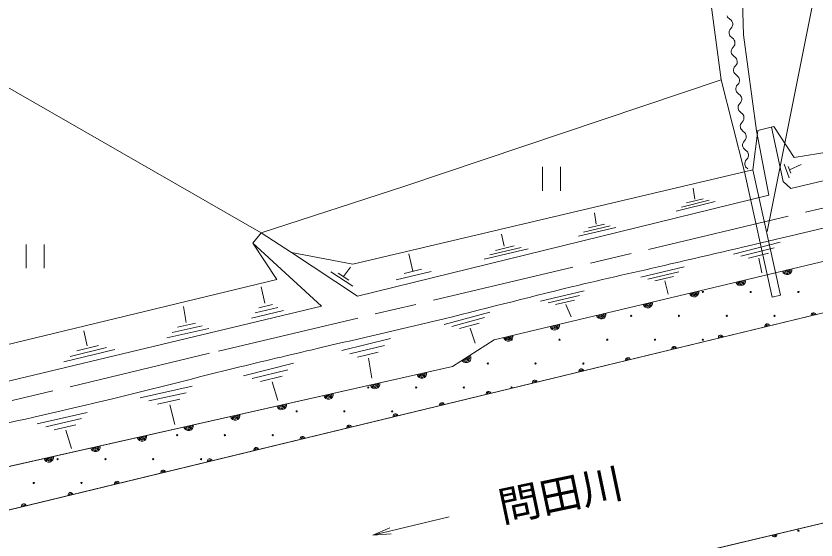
# Model space of a CAD drawing. Units: millimetres, scale not verified. Extents: x 40000 to 680000, y 20000 to 380000.
# Drawn here: x 204516 to 271471, y 265224 to 309112 of the extents above; entities that cross this region are included whole.
import ezdxf
from ezdxf.enums import TextEntityAlignment as Align

# ---------------------------------------------------------------- set-up
doc = ezdxf.new("R2010")
doc.units = ezdxf.units.MM
doc.header["$LTSCALE"] = 1000
doc.linetypes.add('CHAIN', pattern=[18.5, 12, -1.5, 3.5, -1.5])
for name, color, linetype, lineweight in [('M-BGD', 7, 'Continuous', 13), ('M-BMK', 2, 'CHAIN', 13), ('M-STR-HTXT', 7, 'Continuous', 13)]:
    doc.layers.add(name, color=color, linetype=linetype, lineweight=lineweight)
doc.layers.add('M-BGD-HTXT', color=7, linetype='Continuous')
doc.styles.add('ＭＳ ゴシック', font='')
doc.styles.get('ＭＳ ゴシック').set_extended_font_data('MS Gothic')

msp = doc.modelspace()

# ---------------------------------------------------------------- linework, layer by layer
at = {"layer": 'M-BGD'}
for p, q in [((264030, 309113), (264072, 309019)), ((264072, 309019), (264254, 308842)), ((264254, 308842), (264367, 308756)), ((264367, 308756), (264435, 308665)), ((264348, 308059), (264259, 307949)), ((264437, 308169), (264348, 308059)), ((264435, 308665), (264478, 308571)), ((264483, 308274), (264437, 308169)), ((264478, 308571), (264499, 308474)), ((264501, 308375), (264483, 308274)), ((264499, 308474), (264501, 308375)), ((264213, 307844), (264195, 307742)), ((264195, 307742), (264197, 307643)), ((264197, 307643), (264218, 307547)), ((264259, 307949), (264213, 307844)), ((264218, 307547), (264261, 307452)), ((264261, 307452), (264442, 307276)), ((264442, 307276), (264555, 307190)), ((264555, 307190), (264624, 307099)), ((264624, 307099), (264666, 307005)), ((264671, 306707), (264626, 306602)), ((264666, 307005), (264688, 306908)), ((264690, 306809), (264671, 306707)), ((264688, 306908), (264690, 306809)), ((244545, 282001), (346643, 306341)), ((264402, 306277), (264383, 306176)), ((264383, 306176), (264385, 306077)), ((264385, 306077), (264407, 305980)), ((264447, 306382), (264402, 306277)), ((264537, 306492), (264447, 306382)), ((264626, 306602), (264537, 306492)), ((264407, 305980), (264449, 305886)), ((264449, 305886), (264631, 305709)), ((264631, 305709), (264744, 305623)), ((264744, 305623), (264813, 305532)), ((264813, 305532), (264855, 305438)), ((264855, 305438), (264877, 305341)), ((264877, 305341), (264879, 305242)), ((264591, 304711), (264572, 304609)), ((264636, 304815), (264591, 304711)), ((264725, 304926), (264636, 304815)), ((264814, 305036), (264725, 304926)), ((264860, 305140), (264814, 305036)), ((264879, 305242), (264860, 305140)), ((264572, 304609), (264574, 304510)), ((264574, 304510), (264595, 304413)), ((264595, 304413), (264638, 304319)), ((264638, 304319), (264819, 304142)), ((264819, 304142), (264932, 304056)), ((264932, 304056), (265001, 303965)), ((180691, 262126), (352150, 303654)), ((264914, 303359), (264824, 303249)), ((265003, 303469), (264914, 303359)), ((265001, 303965), (265044, 303871)), ((265048, 303574), (265003, 303469)), ((265044, 303871), (265065, 303774)), ((265067, 303675), (265048, 303574)), ((265065, 303774), (265067, 303675)), ((264779, 303144), (264760, 303042)), ((264760, 303042), (264762, 302943)), ((264762, 302943), (264784, 302847)), ((264824, 303249), (264779, 303144)), ((264784, 302847), (264826, 302752)), ((264826, 302752), (265008, 302576)), ((265008, 302576), (265121, 302490)), ((265121, 302490), (265190, 302399)), ((265190, 302399), (265232, 302305)), ((265237, 302007), (265191, 301902)), ((265232, 302305), (265254, 302208)), ((265256, 302109), (265237, 302007)), ((265254, 302208), (265256, 302109)), ((264968, 301577), (264949, 301476)), ((264949, 301476), (264951, 301377)), ((264951, 301377), (264972, 301280)), ((265013, 301682), (264968, 301577)), ((265102, 301792), (265013, 301682)), ((265191, 301902), (265102, 301792)), ((264972, 301280), (265015, 301186)), ((265015, 301186), (265197, 301009)), ((265197, 301009), (265309, 300923)), ((265309, 300923), (265378, 300832)), ((265378, 300832), (265421, 300738)), ((265421, 300738), (265442, 300641)), ((265442, 300641), (265444, 300542)), ((265156, 300011), (265137, 299909)), ((265202, 300115), (265156, 300011)), ((265291, 300226), (265202, 300115)), ((265380, 300336), (265291, 300226)), ((265425, 300440), (265380, 300336)), ((265444, 300542), (265425, 300440)), ((265137, 299909), (265139, 299810)), ((265139, 299810), (265161, 299713)), ((265161, 299713), (265203, 299619)), ((265203, 299619), (265385, 299442)), ((265385, 299442), (265498, 299356)), ((265498, 299356), (265567, 299265)), ((265479, 298659), (265390, 298549)), ((265569, 298769), (265479, 298659)), ((265567, 299265), (265609, 299171)), ((265614, 298874), (265569, 298769)), ((265609, 299171), (265631, 299074)), ((265633, 298975), (265614, 298874)), ((265631, 299074), (265633, 298975)), ((265345, 298444), (265326, 298342)), ((265326, 298342), (265328, 298243)), ((265328, 298243), (265349, 298147)), ((265390, 298549), (265345, 298444)), ((265349, 298147), (265392, 298052)), ((265392, 298052), (265574, 297876)), ((265574, 297876), (265686, 297790)), ((265686, 297790), (265755, 297699)), ((265755, 297699), (265798, 297605)), ((265802, 297307), (265757, 297202)), ((265798, 297605), (265819, 297508)), ((265821, 297409), (265802, 297307)), ((265819, 297508), (265821, 297409)), ((265533, 296877), (265514, 296776)), ((265514, 296776), (265516, 296677)), ((265516, 296677), (265538, 296580)), ((265579, 296982), (265533, 296877)), ((265668, 297092), (265579, 296982)), ((265757, 297202), (265668, 297092)), ((269226, 295559), (268810, 296695)), ((269258, 296234), (270216, 296660)), ((248576, 296465), (248576, 294465)), ((250076, 296465), (250076, 294465)), ((265497, 296065), (267805, 285568)), ((265538, 296580), (265581, 296486)), ((265581, 296486), (265762, 296309)), ((266178, 296226), (268488, 285718)), ((269362, 295950), (269154, 296518)), ((261318, 293777), (261197, 294689)), ((263023, 293575), (259774, 292763)), ((262529, 293687), (260208, 293107)), ((262034, 293799), (260642, 293451)), ((253069, 291674), (252932, 292626)), ((254720, 291409), (251602, 290670)), ((254241, 291541), (252013, 291014)), ((253761, 291674), (252424, 291357)), ((245385, 289834), (245159, 290829)), ((205362, 289985), (205362, 287985)), ((206862, 289985), (206862, 287985)), ((264575, 289168), (268476, 290157)), ((247374, 289600), (243697, 288740)), ((246792, 289726), (244165, 289112)), ((246210, 289852), (244634, 289483)), ((265193, 288998), (267979, 289705)), ((265810, 288829), (267482, 289253)), ((237721, 287729), (237399, 289179)), ((266686, 288834), (266927, 287590)), ((231929, 287281), (232501, 288087)), ((256798, 287225), (260438, 288094)), ((232694, 286481), (230878, 287677)), ((232383, 286982), (231475, 287580)), ((239258, 287715), (236346, 287018)), ((238449, 287903), (236993, 287554)), ((257389, 287073), (259989, 287694)), ((257979, 286921), (259539, 287294)), ((258806, 286923), (259088, 285820)), ((225350, 285048), (225037, 286431)), ((248417, 285227), (252080, 286092)), ((249049, 285088), (251666, 285706)), ((249681, 284949), (251251, 285320)), ((267805, 285568), (268488, 285718)), ((218760, 283447), (218542, 284794)), ((226435, 284702), (224527, 284242)), ((225975, 284956), (224830, 284679)), ((250539, 284960), (250974, 283910)), ((226895, 284449), (224224, 283804)), ((240348, 283272), (244165, 284315)), ((219549, 283395), (218045, 283050)), ((240997, 283109), (243724, 283854)), ((241646, 282946), (243282, 283393)), ((210466, 281492), (210197, 282731)), ((220660, 282951), (217151, 282147)), ((220104, 283173), (217598, 282599)), ((242533, 282962), (242949, 281714)), ((231795, 281085), (235863, 282089)), ((338804, 282499), (236856, 258281)), ((241058, 279752), (244545, 282001)), ((212101, 281346), (209055, 280605)), ((211425, 281507), (209597, 281063)), ((232444, 280807), (235350, 281524)), ((212778, 281184), (208514, 280147)), ((233094, 280530), (234837, 280960)), ((223556, 278978), (227751, 280023)), ((234011, 280464), (234284, 278779)), ((192158, 268741), (241058, 279752)), ((224273, 278741), (227269, 279487)), ((224990, 278503), (226788, 278951)), ((214905, 277142), (219267, 278105)), ((225967, 278469), (226438, 276922)), ((215637, 276872), (218753, 277560)), ((216370, 276602), (218239, 277015)), ((217377, 276536), (217813, 274906)), ((206285, 274946), (210480, 275909)), ((207002, 274703), (209998, 275391)), ((207720, 274460), (209517, 274872)), ((208697, 274412), (209169, 272890)), ((234391, 265642), (240770, 267169)), ((234391, 265642), (235792, 266234)), ((234391, 265642), (235908, 265748))]:
    msp.add_line(p, q, dxfattribs=at)
for points in [[(266178, 296226), (232705, 288322), (227571, 289317), (233089, 285640), (267522, 294100), (266495, 299494), (265395, 307542), (264479, 338480)], [(262648, 338446), (263127, 313299), (262648, 310484), (263526, 303756), (265497, 296065)], [(266178, 296226), (266609, 299515), (267954, 299861), (269648, 297261), (278942, 298760), (283306, 299641), (286349, 306009), (291648, 315474), (304587, 332747)], [(267746, 299808), (268724, 295256), (269372, 294671), (333805, 309978), (355306, 314809), (362653, 315967), (362913, 319401), (365229, 319860), (366347, 316670), (383104, 319732), (384770, 321516), (394411, 322885)], [(192158, 268741), (241058, 279752), (244545, 282001), (346643, 306341), (357424, 309201), (384765, 315050)], [(227571, 289317), (225039, 290964), (189817, 311201)], [(80328, 284361), (81779, 283206), (84579, 281246), (88658, 278567), (93841, 275459), (97731, 273353), (100485, 271984), (105947, 269454), (109565, 267948), (116191, 265430), (120887, 263960), (126684, 262416), (131283, 261367), (136954, 260295), (141844, 259536), (148988, 259023), (158186, 258933), (164594, 259201), (169215, 259871), (180691, 262126), (352150, 303654), (363988, 309110)], [(263526, 303756), (237046, 294856), (225039, 290964), (224347, 290099)], [(142593, 242907), (148694, 242489), (155214, 242333), (161376, 242556), (168118, 243137), (174146, 244007), (180381, 245202), (186141, 246519), (236856, 258281), (338804, 282499), (347698, 283704), (362805, 283756), (380311, 286581)]]:
    msp.add_lwpolyline(points, dxfattribs=at)
msp.add_lwpolyline([(163946, 276456), (162472, 271673), (162747, 270724), (173774, 271853), (190704, 275382), (230086, 284805), (224347, 290099), (226349, 287037), (190070, 278279), (164555, 274150)], close=True, dxfattribs=at)
for centre in [(262000, 286001), (266001, 286000), (270000, 286001), (256000, 284000), (256000, 284000), (260000, 284001), (260000, 284001), (264001, 284001), (264001, 284001), (268000, 284000), (268000, 284000), (246001, 282001), (250001, 282000), (254000, 282001), (258001, 282001), (262000, 282000), (244000, 280001), (244000, 280001), (248001, 280001), (248001, 280001), (252000, 280000), (252000, 280000), (234001, 278000), (238001, 278001), (242000, 278000), (246000, 278000), (228000, 276001), (228000, 276001), (232001, 276001), (232001, 276001), (236000, 276000), (236000, 276000), (218000, 274001), (222001, 274001), (226000, 274000), (208000, 272000), (208000, 272000), (212000, 272001), (212000, 272001), (216001, 272001), (216001, 272001), (220000, 272000), (220000, 272000), (206001, 270001), (210000, 270000), (270000, 266001)]:
    msp.add_circle(centre, 50, dxfattribs=at)
for centre, radius, start, end in [((269055, 287844), 400, 193.40862, 13.40862), ((269055, 287844), 300, 193.40862, 13.40862), ((269055, 287844), 200, 193.40862, 13.40862), ((269055, 287844), 100, 193.40862, 13.40862), ((265164, 286917), 400, 193.40862, 13.40862), ((265164, 286917), 300, 193.40862, 13.40862), ((265164, 286917), 200, 193.40862, 13.40862), ((265164, 286917), 100, 193.40862, 13.40862), ((261273, 285989), 400, 193.40862, 13.40862), ((261273, 285989), 300, 193.40862, 13.40862), ((261273, 285989), 200, 193.40862, 13.40862), ((261273, 285989), 100, 193.40862, 13.40862), ((257383, 285062), 400, 193.40862, 13.40862), ((257383, 285062), 300, 193.40862, 13.40862), ((257383, 285062), 200, 193.40862, 13.40862), ((257383, 285062), 100, 193.40862, 13.40862), ((253492, 284134), 400, 193.40862, 13.40862), ((253492, 284134), 300, 193.40862, 13.40862), ((253492, 284134), 200, 193.40862, 13.40862), ((253492, 284134), 100, 193.40862, 13.40862), ((271270, 284064), 200, 13.61505, 193.61505), ((271270, 284064), 100, 13.61505, 193.61505), ((249601, 283207), 400, 193.40862, 13.40862), ((249601, 283207), 300, 193.40862, 13.40862), ((249601, 283207), 200, 193.40862, 13.40862), ((249601, 283207), 100, 193.40862, 13.40862), ((267382, 283123), 200, 13.61505, 193.61505), ((267382, 283123), 100, 13.61505, 193.61505), ((245710, 282279), 400, 193.40862, 13.40862), ((245710, 282279), 300, 193.40862, 13.40862), ((245710, 282279), 200, 193.40862, 13.40862), ((245710, 282279), 100, 193.40862, 13.40862), ((263495, 282181), 200, 13.61505, 193.61505), ((263495, 282181), 100, 13.61505, 193.61505), ((259607, 281240), 200, 13.61505, 193.61505), ((259607, 281240), 100, 13.61505, 193.61505), ((242190, 280482), 400, 212.82356, 32.82356), ((242190, 280482), 300, 212.82356, 32.82356), ((242190, 280482), 200, 212.82356, 32.82356), ((242190, 280482), 100, 212.82356, 32.82356), ((255719, 280298), 200, 13.61505, 193.61505), ((255719, 280298), 100, 13.61505, 193.61505), ((238470, 279169), 400, 192.69003, 12.69003), ((238470, 279169), 300, 192.69003, 12.69003), ((238470, 279169), 200, 192.69003, 12.69003), ((251832, 279356), 200, 13.61505, 193.61505), ((251832, 279356), 100, 13.61505, 193.61505), ((238470, 279169), 100, 192.69003, 12.69003), ((247944, 278415), 200, 13.61505, 193.61505), ((234567, 278291), 400, 192.69003, 12.69003), ((234567, 278291), 300, 192.69003, 12.69003), ((234567, 278291), 200, 192.69003, 12.69003), ((234567, 278291), 100, 192.69003, 12.69003), ((247944, 278415), 100, 13.61505, 193.61505), ((230665, 277412), 400, 192.69003, 12.69003), ((230665, 277412), 300, 192.69003, 12.69003), ((230665, 277412), 200, 192.69003, 12.69003), ((230665, 277412), 100, 192.69003, 12.69003), ((244057, 277473), 200, 13.61505, 193.61505), ((244057, 277473), 100, 13.61505, 193.61505), ((226763, 276533), 400, 192.69003, 12.69003), ((226763, 276533), 300, 192.69003, 12.69003), ((226763, 276533), 200, 192.69003, 12.69003), ((226763, 276533), 100, 192.69003, 12.69003), ((240169, 276532), 200, 13.61505, 193.61505), ((240169, 276532), 100, 13.61505, 193.61505), ((222860, 275654), 400, 192.69003, 12.69003), ((222860, 275654), 300, 192.69003, 12.69003), ((222860, 275654), 200, 192.69003, 12.69003), ((222860, 275654), 100, 192.69003, 12.69003), ((236282, 275590), 200, 13.61505, 193.61505), ((236282, 275590), 100, 13.61505, 193.61505), ((218958, 274776), 400, 192.69003, 12.69003), ((218958, 274776), 300, 192.69003, 12.69003), ((218958, 274776), 200, 192.69003, 12.69003), ((218958, 274776), 100, 192.69003, 12.69003), ((232394, 274648), 200, 13.61505, 193.61505), ((232394, 274648), 100, 13.61505, 193.61505), ((215056, 273897), 400, 192.69003, 12.69003), ((215056, 273897), 300, 192.69003, 12.69003), ((215056, 273897), 200, 192.69003, 12.69003), ((215056, 273897), 100, 192.69003, 12.69003), ((228506, 273707), 200, 13.61505, 193.61505), ((228506, 273707), 100, 13.61505, 193.61505), ((211154, 273018), 400, 192.69003, 12.69003), ((211154, 273018), 300, 192.69003, 12.69003), ((211154, 273018), 200, 192.69003, 12.69003), ((211154, 273018), 100, 192.69003, 12.69003), ((224619, 272765), 200, 13.61505, 193.61505), ((224619, 272765), 100, 13.61505, 193.61505), ((207251, 272140), 400, 192.69003, 12.69003), ((207251, 272140), 300, 192.69003, 12.69003), ((207251, 272140), 200, 192.69003, 12.69003), ((207251, 272140), 100, 192.69003, 12.69003), ((220731, 271824), 200, 13.61505, 193.61505), ((220731, 271824), 100, 13.61505, 193.61505), ((216844, 270882), 200, 13.61505, 193.61505), ((216844, 270882), 100, 13.61505, 193.61505), ((212956, 269941), 200, 13.61505, 193.61505), ((212956, 269941), 100, 13.61505, 193.61505), ((209068, 268999), 200, 13.61505, 193.61505), ((209068, 268999), 100, 13.61505, 193.61505), ((205181, 268057), 200, 13.61505, 193.61505), ((205181, 268057), 100, 13.61505, 193.61505), ((267999, 265679), 200, 193.36314, 13.36314), ((267999, 265679), 100, 193.36314, 13.36314)]:
    msp.add_arc(centre, radius, start, end, dxfattribs=at)
msp.add_open_spline([(84689, 290457), (85351, 289948), (86006, 289431), (86674, 288931), (87452, 288349), (88230, 287766), (89030, 287214), (90809, 285987), (92640, 284838), (94460, 283674), (95504, 283006), (96545, 282333), (97608, 281697), (98752, 281013), (99908, 280350), (101082, 279721), (102658, 278875), (104271, 278099), (105874, 277305), (106908, 276792), (107940, 276273), (108988, 275788), (110116, 275266), (111246, 274746), (112402, 274290), (113800, 273739), (115223, 273251), (116654, 272793), (118119, 272324), (119601, 271912), (121087, 271515), (122510, 271135), (123944, 270793), (125379, 270457), (126975, 270083), (128574, 269719), (130180, 269389), (131812, 269053), (133446, 268721), (135092, 268461), (136881, 268177), (138680, 267956), (140482, 267772), (142034, 267613), (143590, 267502), (145147, 267413), (147563, 267275), (149981, 267165), (152401, 267143), (153948, 267129), (155497, 267162), (157043, 267233), (158992, 267322), (160939, 267475), (162882, 267652), (165063, 267850), (167236, 268121), (169411, 268371), (171328, 268591), (173242, 268844), (175161, 269060), (176298, 269188), (177448, 269218), (178574, 269419), (178948, 269486), (179309, 269611), (179679, 269698), (184493, 270834), (189352, 271772), (194173, 272873), (194697, 272992), (195217, 273126), (195741, 273245), (197489, 273643), (199248, 273996), (200998, 274387), (204826, 275242), (208653, 276107), (212468, 277022), (216070, 277886), (219650, 278839), (223248, 279717), (225551, 280279), (227859, 280820), (230166, 281364), (233319, 282109), (236481, 282818), (239629, 283580), (243430, 284500), (247208, 285511), (251009, 286425), (253768, 287089), (256540, 287700), (259304, 288342), (261441, 288838), (263578, 289335), (265713, 289839), (271986, 291321), (278247, 292849), (284520, 294331), (291728, 296035), (298946, 297701), (306158, 299389), (315133, 301490), (324104, 303605), (333080, 305701), (338270, 306913), (343466, 308100), (348652, 309325), (350780, 309827), (352901, 310360), (355031, 310852), (355539, 310969), (356047, 311090), (356558, 311191), (359838, 311840), (363150, 312318), (366441, 312908), (369822, 313515), (373198, 314146), (376573, 314785), (378950, 315235), (381328, 315686), (383700, 316163), (384850, 316394), (385990, 316674), (387144, 316881), (388525, 317130), (389917, 317319), (391307, 317510), (391978, 317602), (392649, 317699), (393323, 317760), (394618, 317876), (395918, 317909), (397216, 317979), (399006, 318077), (400795, 318206), (402587, 318261), (404203, 318309), (405821, 318327), (407438, 318300), (408577, 318282), (409714, 318204), (410852, 318161), (412402, 318102), (413955, 318086), (415504, 318001), (417506, 317892), (419507, 317745), (421503, 317552), (423464, 317362), (425423, 317136), (427373, 316853), (429558, 316536), (431734, 316158), (433901, 315735), (436001, 315325), (438105, 314918), (440170, 314357), (441980, 313866), (443740, 313207), (445521, 312621), (447753, 311885), (450003, 311198), (452209, 310385), (454727, 309456), (457215, 308443), (459675, 307370), (461414, 306612), (463105, 305750), (464826, 304954), (468192, 303398), (471604, 301944), (474948, 300342), (479997, 297924), (484933, 295276), (489952, 292796), (496052, 289781), (502184, 286828), (508317, 283879), (512397, 281917), (516488, 279977), (520580, 278039), (524113, 276366), (527654, 274709), (531191, 273043)], degree=3, knots=[0, 0, 0, 0, 1, 1, 1, 2, 2, 2, 3, 3, 3, 4, 4, 4, 5, 5, 5, 6, 6, 6, 7, 7, 7, 8, 8, 8, 9, 9, 9, 10, 10, 10, 11, 11, 11, 12, 12, 12, 13, 13, 13, 14, 14, 14, 15, 15, 15, 16, 16, 16, 17, 17, 17, 18, 18, 18, 19, 19, 19, 20, 20, 20, 21, 21, 21, 22, 22, 22, 23, 23, 23, 24, 24, 24, 25, 25, 25, 26, 26, 26, 27, 27, 27, 28, 28, 28, 29, 29, 29, 30, 30, 30, 31, 31, 31, 32, 32, 32, 33, 33, 33, 34, 34, 34, 35, 35, 35, 36, 36, 36, 37, 37, 37, 38, 38, 38, 39, 39, 39, 40, 40, 40, 41, 41, 41, 42, 42, 42, 43, 43, 43, 44, 44, 44, 45, 45, 45, 46, 46, 46, 47, 47, 47, 48, 48, 48, 49, 49, 49, 50, 50, 50, 51, 51, 51, 52, 52, 52, 53, 53, 53, 54, 54, 54, 55, 55, 55, 56, 56, 56, 57, 57, 57, 58, 58, 58, 59, 59, 59, 60, 60, 60, 61, 61, 61, 62, 62, 62, 62], dxfattribs=at)
at = {"layer": 'M-BMK'}
msp.add_lwpolyline([(191063, 273744), (221450, 281045), (276381, 294049)], dxfattribs=at)
at = {"layer": 'M-STR-HTXT'}
msp.add_line((267395, 291054), (275099, 329799), dxfattribs=at)

# ---------------------------------------------------------------- texts
at = {"layer": 'M-BGD-HTXT', "style": 'ＭＳ ゴシック'}
msp.add_text('問田川', height=2566, rotation=11.889, dxfattribs=at).set_placement((250075, 269025), align=Align.MIDDLE_CENTER)

doc.saveas('drawing.dxf')
